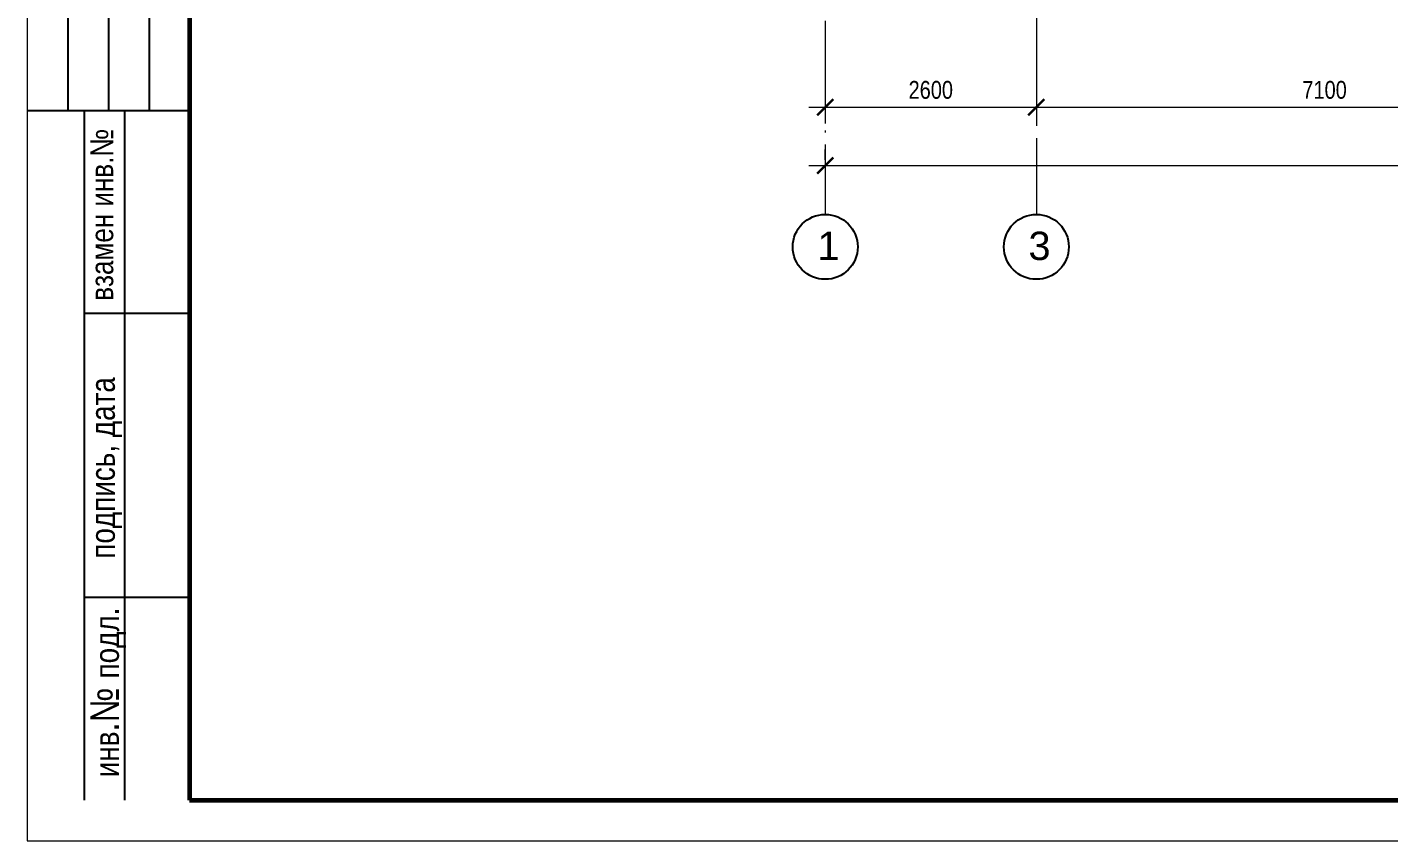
# Model space of a CAD drawing. Extents: x 4838367 to 4880367, y 1370221 to 1442915.
# Drawn here: x 4838367 to 4855135, y 1370221 to 1380250 of the extents above; entities that cross this region are included whole.
import ezdxf

# ---------------------------------------------------------------- set-up
doc = ezdxf.new("R2010")
doc.units = 0
doc.header["$MEASUREMENT"] = 0
doc.linetypes.add('ACAD_ISO04W100', pattern=[30.5, 24, -3, 0.5, -3])
doc.layers.get('0').update_dxf_attribs({"linetype": 'CONTINUOUS'})
doc.layers.get('DEFPOINTS').update_dxf_attribs({"linetype": 'CONTINUOUS'})
for name, color, linetype, lineweight in [('tekst', 150, 'CONTINUOUS', 13), ('осевые размеры', 80, 'CONTINUOUS', 9), ('стены', 7, 'CONTINUOUS', 60), ('текст13', 131, 'CONTINUOUS', 13)]:
    doc.layers.add(name, color=color, linetype=linetype, lineweight=lineweight)
doc.layers.add('АР2-1_7-03', color=7, linetype='CONTINUOUS')
doc.layers.add('ОСИ', color=30, linetype='ACAD_ISO04W100')
doc.styles.add('AR-125', font='arial.ttf', dxfattribs={"height": 125})
doc.styles.add('AR220M100', font='arial.ttf', dxfattribs={"width": 0.8, "height": 220})
doc.dimstyles.new('100', dxfattribs={"dimtxt": 1, "dimasz": 200, "dimexe": 200, "dimexo": 200, "dimgap": 100, "dimtad": 1, "dimdec": 0, "dimrnd": 1, "dimzin": 13, "dimdsep": 46, "dimtxsty": 'AR220M100', "dimblk1": 'ARCHTICK', "dimblk2": 'ARCHTICK', "dimsah": 1, "dimcen": 100, "dimdle": 200, "dimclrd": 256, "dimclre": 256, "dimclrt": 256, "dimadec": 0, "dimazin": 0, "dimtfac": 1, "dimtdec": 0, "dimtofl": 0, "dimtmove": 1, "dimatfit": 3, "dimldrblk": 'ARCHTICK', "dimfxl": 200, "dimtolj": 1, "dimtzin": 13, "dimlwd": -1, "dimlwe": -1, "dimarcsym": 0})

# ---------------------------------------------------------------- blocks, each defined once
blk = doc.blocks.new('_ARCHTICK')
at = {"color": 0, "linetype": 'ByBlock', "const_width": 0.15}
blk.add_lwpolyline([(-0.5, -0.5), (0.5, 0.5)], dxfattribs=at)
blk = doc.blocks.new('*D123')
at = {"layer": 'DEFPOINTS', "color": 0, "transparency": 16777216}
for p in [(4848195, 1380210), (4850795, 1380210), (4850795, 1379263)]:
    blk.add_point(p, dxfattribs=at)
at = {"layer": 'осевые размеры', "transparency": 16777216}
for p, q in [((4848195, 1380010), (4848195, 1379063)), ((4850795, 1380010), (4850795, 1379063)), ((4847995, 1379263), (4850995, 1379263))]:
    blk.add_line(p, q, dxfattribs=at)
at = {"layer": 'осевые размеры', "transparency": 16777216, "xscale": 200, "yscale": 200, "zscale": 200, "rotation": 180}
blk.add_blockref('_ARCHTICK', (4848195, 1379263), dxfattribs=at)
at = {"layer": 'осевые размеры', "transparency": 16777216, "xscale": 200, "yscale": 200, "zscale": 200}
blk.add_blockref('_ARCHTICK', (4850795, 1379263), dxfattribs=at)
at = {"layer": 'осевые размеры', "transparency": 16777216, "insert": (4849495, 1379476), "char_height": 220, "attachment_point": 5, "style": 'AR220M100'}
blk.add_mtext('\\A1;2600', dxfattribs=at)
blk = doc.blocks.new('*D124')
at = {"layer": 'DEFPOINTS', "color": 0, "transparency": 16777216}
for p in [(4850795, 1379375), (4857895, 1379375), (4857895, 1379263)]:
    blk.add_point(p, dxfattribs=at)
at = {"layer": 'осевые размеры', "transparency": 16777216}
for p, q in [((4850595, 1379263), (4858095, 1379263)), ((4850795, 1379175), (4850795, 1379063)), ((4857895, 1379175), (4857895, 1379063))]:
    blk.add_line(p, q, dxfattribs=at)
at = {"layer": 'осевые размеры', "transparency": 16777216, "xscale": 200, "yscale": 200, "zscale": 200, "rotation": 180}
blk.add_blockref('_ARCHTICK', (4850795, 1379263), dxfattribs=at)
at = {"layer": 'осевые размеры', "transparency": 16777216, "xscale": 200, "yscale": 200, "zscale": 200}
blk.add_blockref('_ARCHTICK', (4857895, 1379263), dxfattribs=at)
at = {"layer": 'осевые размеры', "transparency": 16777216, "insert": (4854345, 1379476), "char_height": 220, "attachment_point": 5, "style": 'AR220M100'}
blk.add_mtext('\\A1;7100', dxfattribs=at)
blk = doc.blocks.new('*D125')
at = {"layer": 'DEFPOINTS', "color": 0, "transparency": 16777216}
for p in [(4871195, 1378544), (4848195, 1378416), (4871195, 1378416)]:
    blk.add_point(p, dxfattribs=at)
at = {"layer": 'осевые размеры', "transparency": 16777216}
for p, q in [((4848195, 1378616), (4848195, 1378744)), ((4871195, 1378616), (4871195, 1378744)), ((4847995, 1378544), (4871395, 1378544))]:
    blk.add_line(p, q, dxfattribs=at)
at = {"layer": 'осевые размеры', "transparency": 16777216, "xscale": 200, "yscale": 200, "zscale": 200, "rotation": 180}
blk.add_blockref('_ARCHTICK', (4848195, 1378544), dxfattribs=at)
at = {"layer": 'осевые размеры', "transparency": 16777216, "xscale": 200, "yscale": 200, "zscale": 200}
blk.add_blockref('_ARCHTICK', (4871195, 1378544), dxfattribs=at)
at = {"layer": 'осевые размеры', "transparency": 16777216, "insert": (4859695, 1378756), "char_height": 220, "attachment_point": 5, "style": 'AR220M100'}
blk.add_mtext('\\A1;23000', dxfattribs=at)

msp = doc.modelspace()

# ---------------------------------------------------------------- linework, layer by layer
at = {"layer": 'tekst', "color": 7}
for p, q in [((4838367, 1399920.8), (4838367, 1370220.8)), ((4838367, 1370220.8), (4880367, 1370220.8))]:
    msp.add_line(p, q, dxfattribs=at)
at = {"layer": 'АР2-1_7-03', "color": 7, "linetype": 'Continuous', "ltscale": 8}
for p, q in [((4840367, 1379220.8), (4838367, 1379220.8)), ((4840367, 1376720.8), (4839067, 1376720.8)), ((4840367, 1373220.8), (4839067, 1373220.8))]:
    msp.add_line(p, q, dxfattribs=at)
for points in [[(4838867, 1385720.8), (4838867, 1379220.8)], [(4839367, 1385720.8), (4839367, 1379220.8)], [(4839867, 1385720.8), (4839867, 1379220.8)], [(4839067, 1379220.8), (4839067, 1370720.8)], [(4839567, 1379220.8), (4839567, 1370720.8)]]:
    msp.add_lwpolyline(points, dxfattribs=at)
msp.add_lwpolyline([(4840367, 1370720.8, 50, 50, 0), (4840367, 1370720.8, 0, 0, 0), (4839067, 1370720.8, 0, 0, 0)], format="xyseb", dxfattribs=at)
at = {"layer": 'ОСИ', "linetype": 'ACAD_ISO04W100', "lineweight": 9, "ltscale": 50}
for p, q in [((4850795.2, 1384982.4), (4850795.2, 1377941.9)), ((4848195, 1384903.4), (4848195, 1377941.9))]:
    msp.add_line(p, q, dxfattribs=at)
at = {"layer": 'ОСИ', "linetype": 'ByBlock', "ltscale": 40}
for centre in [(4848195, 1377541.9), (4850795.2, 1377541.9)]:
    msp.add_circle(centre, 400, dxfattribs=at)
at = {"layer": 'стены', "color": 7}
msp.add_lwpolyline([(4840367, 1370720.8), (4879867, 1370720.8), (4879867, 1399420.8), (4840367, 1399420.8)], close=True, dxfattribs=at)

# ---------------------------------------------------------------- texts
at = {"layer": 'ОСИ', "linetype": 'ByBlock', "ltscale": 40, "char_height": 350, "width": 1538.276, "attachment_point": 1, "style": 'AR-125'}
for s, insert in [('1', (4848098.2, 1377729.8)), ('3', (4850698.4, 1377729.8))]:
    msp.add_mtext(s, dxfattribs=dict(at, insert=insert))
at = {"layer": 'текст13', "linetype": 'Continuous', "ltscale": 8, "width": 8133.207, "attachment_point": 1, "rotation": 90}
for s, insert, char_height in [('{\\fArial Narrow|b0|i0|c204|p34;взамен инв.№}', (4839146, 1376878), 280), ('{\\fArial Narrow|b0|i0|c204|p34;подпись, дата}', (4839146, 1373698), 300), ('{\\fArial Narrow|b0|i0|c204|p34;инв\\H1.167x;.№ \\H0.8569x;подл.}', (4839146, 1371003.9), 300)]:
    msp.add_mtext(s, dxfattribs=dict(at, insert=insert, char_height=char_height))

# ---------------------------------------------------------------- dimensions: what is measured, and where the dimension line sits
at = {"layer": 'осевые размеры'}
for base, p1, p2, picture, middle in [((4850795.2, 1379263.4), (4848195, 1380209.9), (4850795.2, 1380209.9), '*D123', (4849495.1, 1379475.7)), ((4857895.2, 1379263.4), (4850795.2, 1379375.3), (4857895.2, 1379375.3), '*D124', (4854345.2, 1379475.7)), ((4871195.2, 1378543.7), (4848195, 1378416), (4871195.2, 1378416), '*D125', (4859695.1, 1378756.1))]:
    dim = msp.add_linear_dim(base=base, p1=p1, p2=p2, dimstyle='100', override={"dimtxt": 220, "dimtmove": 0, "dimarcsym": 1}, dxfattribs=at)
    dim.commit()
    dim.dimension.update_dxf_attribs({"geometry": picture, "text_midpoint": middle})

doc.saveas('drawing.dxf')
